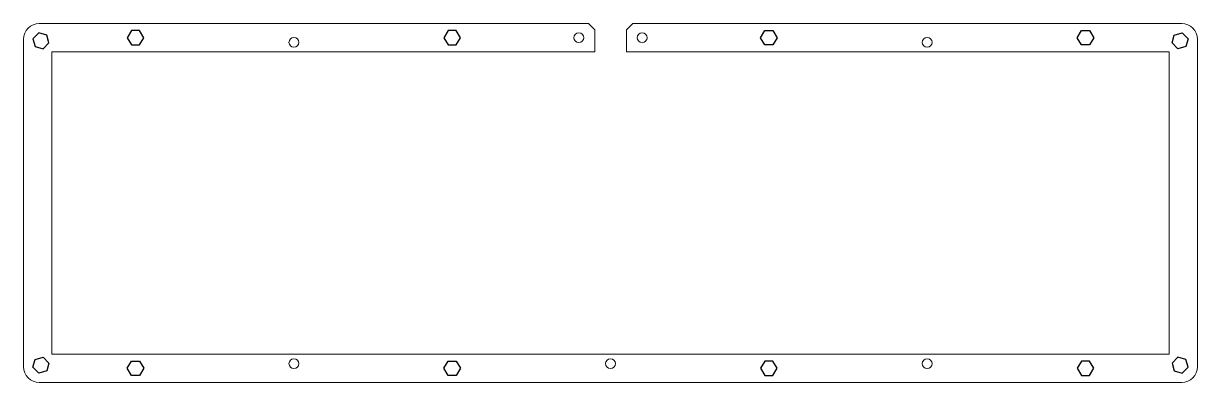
# Model space of a CAD drawing. Header units: millimetres. Extents: x 0 to 371, y 0 to 114.
import ezdxf

# ---------------------------------------------------------------- set-up
doc = ezdxf.new("R2010")
doc.units = ezdxf.units.MM
doc.header["$MEASUREMENT"] = 0

msp = doc.modelspace()

# ---------------------------------------------------------------- linework, layer by layer
at = {"lineweight": 0}
for p, q in [((5, 113.6), (178.39, 113.6)), ((180.39, 111.6), (178.39, 113.6)), ((180.39, 104.6), (180.39, 111.6)), ((190.39, 111.6), (192.39, 113.6)), ((190.39, 104.6), (190.39, 111.6)), ((192.39, 113.6), (365.78, 113.6)), ((0, 108.6), (0, 5)), ((370.78, 108.6), (370.78, 5)), ((9, 104.6), (9, 9)), ((9, 104.6), (180.39, 104.6)), ((190.39, 104.6), (361.78, 104.6)), ((361.78, 104.6), (361.78, 9)), ((361.78, 9), (9, 9)), ((365.78, 0), (5, 0))]:
    msp.add_line(p, q, dxfattribs=at)
for points in [[(36.69, 111.35), (34.09, 111.35), (32.79, 109.1), (34.09, 106.85), (36.69, 106.85), (37.99, 109.1)], [(136.69, 111.35), (134.09, 111.35), (132.79, 109.1), (134.09, 106.85), (136.69, 106.85), (137.99, 109.1)], [(234.09, 111.35), (236.69, 111.35), (237.99, 109.1), (236.69, 106.85), (234.09, 106.85), (232.79, 109.1)], [(334.09, 111.35), (336.69, 111.35), (337.99, 109.1), (336.69, 106.85), (334.09, 106.85), (332.79, 109.1)], [(4.83, 110.61), (2.99, 108.77), (3.66, 106.26), (6.17, 105.59), (8.01, 107.43), (7.34, 109.94)], [(365.95, 110.61), (367.78, 108.77), (367.11, 106.26), (364.6, 105.59), (362.77, 107.43), (363.44, 109.94)], [(4.83, 2.99), (2.99, 4.83), (3.66, 7.34), (6.17, 8.01), (8.01, 6.17), (7.34, 3.66)], [(365.95, 2.99), (367.78, 4.83), (367.11, 7.34), (364.6, 8.01), (362.77, 6.17), (363.44, 3.66)], [(36.69, 2.25), (34.09, 2.25), (32.79, 4.5), (34.09, 6.75), (36.69, 6.75), (37.99, 4.5)], [(136.69, 2.25), (134.09, 2.25), (132.79, 4.5), (134.09, 6.75), (136.69, 6.75), (137.99, 4.5)], [(234.09, 2.25), (236.69, 2.25), (237.99, 4.5), (236.69, 6.75), (234.09, 6.75), (232.79, 4.5)], [(334.09, 2.25), (336.69, 2.25), (337.99, 4.5), (336.69, 6.75), (334.09, 6.75), (332.79, 4.5)]]:
    msp.add_lwpolyline(points, close=True)
for centre in [(85.39, 107.6), (175.39, 109.1), (195.39, 109.1), (285.39, 107.6), (85.39, 6), (185.39, 6), (285.39, 6)]:
    msp.add_circle(centre, 1.55, dxfattribs=at)
for centre, start, end in [((5, 108.6), 90, 180), ((365.78, 108.6), 0, 90), ((5, 5), 180, 270), ((365.78, 5), 270, 0)]:
    msp.add_arc(centre, 5, start, end, dxfattribs=at)

doc.saveas('drawing.dxf')
